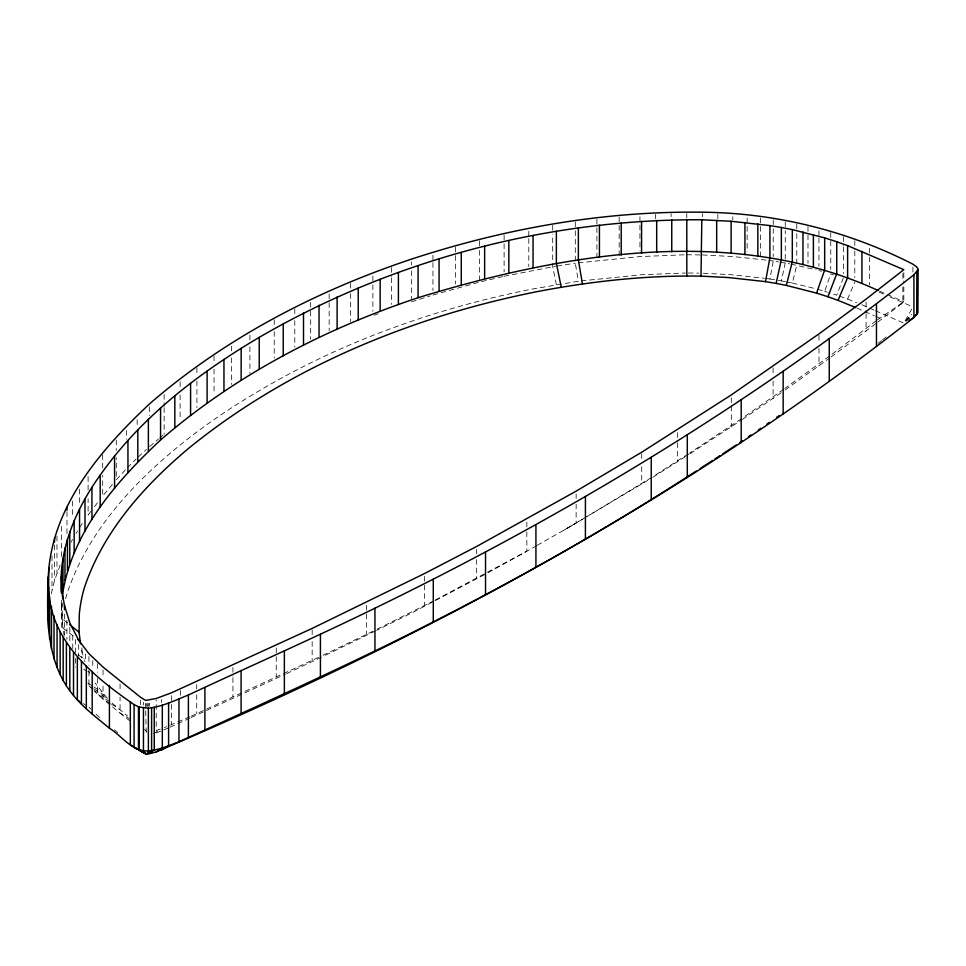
<?xml version="1.0" encoding="UTF-8"?>
<svg xmlns="http://www.w3.org/2000/svg" width="966" height="966" viewBox="0 0 966 966"><rect width="100%" height="100%" fill="white"/><g stroke="black" fill="none" stroke-linecap="round" stroke-linejoin="round"><path stroke-width="0.72" stroke-dasharray="4.83 3.62" d="M64.203 636.051L61.619 618.288L61.619 604.462M61.534 627.332L61.836 621.355A404.597 233.591 0 0 1 62.983 611.816M765.893 278.462L769.914 279.017L773.235 261.013L778.572 261.895M51.222 593.849L54.555 580.361L60.46 564.253M769.914 279.017L781.349 280.901L785.249 263.006L785.249 230.572M786.831 281.975L792.313 283.038L796.781 265.252L796.781 232.83M817.622 289.293L824.674 291.309L830.748 273.921L833.549 274.827M843.366 277.966L836.749 295.173L828.695 292.601M839.466 296.139L847.617 299.062L854.801 282.048M71.146 542.107L72.535 539.463M905.227 320.627L912.918 306.922M76.097 533.474L77.509 531.083M79.647 527.496L83.028 522.497M90.84 511.425L88.099 515.011L88.099 498.794M94.487 506.667L98.146 501.897M905.673 320.905L911.216 314.3M112.406 484.437L102.71 495.932L102.71 475.296M125.338 469.899L116.27 479.836L116.27 457.727M905.806 321.038L911.759 314.819M127.331 467.81L136.182 458.935M138.198 457.003L146.506 449.395M149.621 446.546L158.545 438.975M159.656 438.021L163.012 435.183M906.144 321.183L909.61 318.273M876.259 320.724L830.591 355.271M877.406 319.843L903.826 301.742L903.826 284.258M831.074 357.022L876.754 322.922M877.949 322.004L902.872 302.756L902.872 286.721M877.949 343.377L881.511 340.636M882.695 339.718L886.257 336.965M901.061 303.831L903.826 301.742L887.609 294.642M829.383 356.152L784.911 388.404M785.165 389.938L829.866 357.903M783.716 389.262L742.576 417.976M742.383 419.437L783.957 390.807M741.345 418.809L689.543 453.139M690.086 453.67L741.151 420.27M688.299 453.935L653.209 476.431M652.859 477.276L688.843 454.479M651.941 477.228L586.797 516.665M585.517 517.426L563.758 530.346L651.627 478.061M153.413 733.725L160.416 729.427M536.661 545.742L485.85 573.925M537.217 545.319L576.134 523.198L576.134 504.252M435.304 600.007L526.844 551.224L526.844 530.829M484.534 574.637L413.098 612.251L376.764 630.315M377.078 629.216L433.975 600.707M323.03 655.274L375.75 629.868M375.424 630.979L322.789 656.554M191.304 716.132L321.678 655.926M321.436 657.206L286.588 673.628M189.843 718.161L169.919 727.253M191.183 717.533L285.272 674.244M189.952 716.736L164.401 727.615M163.809 729.861L168.7 727.784M156.154 732.928L161.358 730.9M374.216 315.254L378.201 313.757M160.247 729.173L156.214 730.55L156.214 699.952M411.552 301.851L430.099 295.934M432.949 295.016L478.037 282.495M502.658 276.626L479.438 282.12L479.438 249.699M504.107 276.276L555.535 266.254M575.301 230.802L575.301 263.223L578.368 281.263L533.039 288.906A661.758 382.065 0 0 0 461.277 305.908A652.799 376.885 0 0 0 398.403 325.904C343.413 345.393 290.585 370.739 241.15 401.735A762.754 440.375 0 0 0 190.58 436.765C138.078 477.373 89.186 528.366 67.451 592.339A404.597 233.591 0 0 0 64.976 601.564M556.947 266.036L575.301 263.223M578.187 262.861L639.939 256.57L685.365 254.758M581.17 280.913L641.569 274.755L685.292 273.004M686.79 254.746L701.002 254.939M688.299 273.004L698.804 273.149M702.415 254.952L732.832 256.533L767.62 260.24M703.296 273.245L731.117 274.706L764.553 278.28M769.021 260.434L773.235 261.013M779.912 262.124L789.572 263.851M791.009 264.129L816.198 269.864M781.349 280.901L785.455 281.71M792.313 283.038L816.222 288.894M146.228 732.602L145.709 710.626M818.939 270.552L821.559 271.301M824.674 291.309L827.355 292.167M847.617 299.062L856.721 302.708M879.495 291.104L886.257 294.05M879.084 292.13L884.494 294.497M889.915 296.864L911.566 306.331M861.926 304.785L874.097 310.11M875.45 310.702L903.826 323.115M857.023 308.154L863.689 311.076M865.017 311.656L874.363 315.737M875.691 316.329L879.7 318.068M130.374 719.235L120.062 713.137L110.981 705.675M110.269 703.441L103.036 699.143L94.62 691.511M111.464 704.166L117.49 707.74L127.548 716.011M109.726 701.57L97.409 694.168L97.409 678.132M94.028 690.509L107.878 698.937L95.03 682.986M88.944 671.177L88.944 685.751L92.519 687.961M93.702 688.698L104.413 695.315M83.148 703.526L86.626 705.687M87.809 683.119L92.676 686.198M93.895 686.959L101.189 691.571M83.583 669.148L87.181 671.636M78.367 654.924L84.102 659.09L85.02 661.734M73.09 635.882L62.657 627.852L62.657 603.086M144.357 729.511L146.603 731.286M130.35 721.276L120.062 713.137L120.062 697.102M67.439 622.901L61.619 618.288L61.619 603.714M109.846 704.745L103.036 699.143L103.036 683.119M114.386 729.849L117.792 732.639M112.189 703.055L117.49 707.74M99.655 717.533L94.62 712.884M88.944 685.751L92.772 689.736M88.944 707.124L90.852 709.116M88.498 670.778L89.584 673.278M81.772 650.347L84.102 659.09M556.368 284.62L552.709 266.676L552.709 234.255M912.918 267.123L912.918 273.028M903.826 272.593L903.826 282.796M902.872 273.607L902.872 279.44M869.617 248.19L869.617 255.555M869.617 257.028L869.617 285.03M866.079 302.032L866.079 312.235M866.079 313.696L866.079 331.181M854.801 240.776L854.801 249.626M854.801 251.1L854.801 277.628M843.366 236.694L843.366 245.533M843.366 247.018L843.366 273.547M830.748 232.661L830.748 269.502M818.939 230.765L818.939 236.658M818.939 238.131L818.939 266.133M818.999 335.323L818.999 342.616M818.999 348.436L818.999 365.921M807.987 226.503L807.987 263.356M796.781 223.979L796.781 231.345M785.249 221.733L785.249 229.099M773.235 219.741L773.235 227.119M773.235 228.592L773.235 256.594M773.09 367.925L773.09 375.206M773.09 381.039L773.09 398.523M760.592 218.014L760.592 259.274M747.141 217.99L747.141 251.885M732.832 216.734L732.832 219.68M731.322 397.823L731.322 426.972M717.847 214.295L717.847 218.727M702.415 213.679L702.415 216.638M686.79 213.474L686.79 217.893M677.589 432.623L677.589 441.365M677.589 442.814L677.589 461.76M671.141 213.703L671.141 216.65M655.528 214.331L655.528 218.751M641.726 453.658L641.726 459.49M641.726 466.771L641.726 484.268M639.939 216.77L639.939 250.677M619.17 217L619.17 258.272M596.916 219.258L596.916 260.53M576.134 494.049L576.134 498.42M575.301 221.951L575.301 229.328M552.709 225.416L552.709 232.782M528.8 231.272L528.8 237.165M528.8 238.638L528.8 266.64M526.844 522.075L526.844 529.368M504.107 235.004L504.107 242.381M504.107 243.855L504.107 271.857M479.438 240.848L479.438 248.226M476.661 549.376L476.661 553.747M476.661 559.58L476.661 578.513M455.602 247.139L455.602 283.992M432.949 255.229L432.949 261.122M432.949 262.595L432.949 290.597M424.629 576.412L424.629 583.706M424.629 585.154L424.629 605.561M411.552 262.052L411.552 264.998M411.552 270.903L411.552 298.905M391.484 267.546L391.484 276.385M391.484 277.858L391.484 304.387M372.888 275.95L372.888 283.316M372.888 284.789L372.888 311.318M366.5 605.332L366.5 612.613M366.5 614.074L366.5 634.469M350.658 283.316L350.658 292.155M350.658 293.628L350.658 321.63M329.165 293.857L329.165 301.235M329.165 302.708L329.165 330.71M312.163 629.88L312.163 635.713M312.163 641.533L312.163 660.478M310.678 302.37L310.678 309.748M310.678 311.221L310.678 339.223M294.787 308.83L294.787 314.723M294.787 320.627L294.787 347.156M276.252 647.908L276.252 655.19M276.252 656.651L276.252 677.045M274.223 319.758L274.223 325.651M274.223 331.543L274.223 358.084M249.916 334.997L249.916 340.889M249.916 346.794L249.916 373.323M232.927 667.482L232.927 676.224M232.927 677.673L232.927 696.619M231.526 346.118L231.526 352.022M231.526 357.915L231.526 384.444M214.041 355.935L214.041 363.301M214.041 369.205L214.041 394.261M196.919 367.792L196.919 375.158M196.919 381.051L196.919 407.58M196.714 684.532L196.714 688.903M196.714 694.735L196.714 713.681M180.485 690.424L180.485 696.257M180.111 381.739L180.111 389.117M180.111 395.009L180.111 420.065M171.417 695.737L171.417 703.031M171.417 704.48L171.417 724.886M164.123 394.442L164.123 406.227M164.123 407.7L164.123 434.241M161.588 699.577L161.588 702.487M149.621 406.746L149.621 415.585M149.573 703.188L149.573 706.098M148.474 703.381L148.474 706.291M147.46 703.49L147.46 706.4M146.228 703.453L146.228 706.363M145.709 703.333L145.709 709.165M143.439 702.197L143.439 705.108M140.65 700.278L140.65 704.649M137.16 419.63L137.16 426.996M126.353 430.474L126.353 439.325M120.062 683.988L120.062 691.282M116.27 440.049L116.27 450.361M103.036 670.006L103.036 677.287M102.71 454.66L102.71 467.93M97.409 663.557L97.409 672.3M92.772 660.599L92.772 667.88M88.944 656.602L88.944 665.345M88.099 476.685L88.099 489.943M85.37 653.897L85.37 661.179M81.905 647.86L81.905 658.063M79.647 489.17L79.647 505.387M78.669 644.551L78.669 656.216M75.614 639.492L75.614 652.605M75.614 658.438L75.614 667.18M72.764 635.483L72.764 648.597M72.535 501.137L72.535 517.353M69.842 627.32L69.842 643.344M66.98 511.726L66.98 533.836M66.908 620.365L66.908 639.311M64.468 614.098L64.468 634.505M61.462 526.373L61.462 558.795M61.389 600.212L61.389 608.954M56.97 536.166L56.97 573.019M54.555 544.993L54.555 580.361M51.995 555.981L51.995 589.876"/><path stroke-width="1.45" d="M80.54 643.839L79.067 632.15L79.272 614.726A387.68 223.822 0 0 1 84.646 586.917C103.519 530.998 144.526 485.27 189.107 447.946C254.046 395.203 328.971 355.416 407.64 327.341A635.483 366.887 0 0 1 468.848 307.864A644.117 371.874 0 0 1 538.678 291.321C592.11 281.203 646.568 275.201 701.002 276.131L701.811 219.765C547.553 218.968 392.655 259.794 259.238 337.351C198.61 373.214 141.084 417.046 100.186 475.163C75.698 509.203 58.02 550.209 61.389 592.919M48.3 576.835C51.198 506.788 100.935 449.492 149.621 403.8C225.561 337.895 316.474 290.802 411.552 259.105C505.194 228.399 603.714 210.842 702.415 212.206C775.529 212.906 847.81 230.874 912.918 264.177L916.722 266.894L917.7 268.753L917.591 313.008L913.921 317.524C747.442 448.381 565.267 558.457 374.953 650.927C310.11 682.225 244.555 712.063 178.964 741.743C169.062 745.535 159.064 749.954 148.39 750.908C132.076 751.995 121.837 735.79 109.412 728.219C96.974 717.883 83.788 708.09 73.513 695.46C45.873 662.833 46.585 617.02 48.3 576.835L48.542 629.264M48.3 619.58L48.759 567.561M917.591 313.008L917.7 268.753M62.331 595.901C71.23 532.966 115.763 481.962 160.561 440.001C235.233 375.206 324.612 328.875 418.085 297.709C564.518 252.995 733.423 223.955 878.142 290.512M701.002 276.131L728.847 277.58L765.495 281.637L769.914 257.644L769.914 225.585L731.117 221.274L701.811 219.765M765.495 281.637L776.145 283.4L781.349 259.528L781.349 227.469L769.914 225.585M776.145 283.4L786.348 285.393L792.313 261.665L792.313 229.606L781.349 227.469M48.542 586.519C49.278 640.82 93.436 676.405 134.081 704.6L134.081 747.346L146.228 753.975L147.46 753.999L148.39 750.908L148.39 708.163C162.469 706.665 175.438 700.241 188.406 694.989C250.52 665.924 313.346 638.357 374.953 608.182C565.267 515.711 747.442 405.635 913.921 274.779L917.591 270.263M786.348 285.393L816.572 293.109L824.674 269.937L824.674 237.877L792.313 229.606M816.572 293.109L827.922 296.743L836.749 273.801L836.749 241.742L824.674 237.877M827.922 296.743L838.053 300.366L847.617 277.689L847.617 245.63L836.749 241.742M147.46 753.999L151.614 750.558L151.614 707.812M148.474 753.891L154.27 750.087L154.27 707.341M776.712 417.324L779.127 415.609M736.237 444.988L722.58 454.008M739.92 442.488L742.383 440.81M748.517 436.632L750.98 434.954M758.346 429.93L760.81 428.264M766.944 424.074L769.407 422.408M914.548 315.93L916.939 314.336L916.939 271.591M149.573 753.697L156.214 751.922L162.312 747.938L162.312 705.192M696.341 470.997C525.685 581.423 342.833 672.058 156.214 751.922M700.084 468.57L712.582 460.48M715.082 458.862L720.081 455.626M161.588 750.087L168.591 745.788L168.591 703.043M909.006 320.458L913.921 317.524L913.921 274.779M134.081 704.6L139.176 707.052L148.39 708.163M847.617 245.63L903.826 269.683L866.079 299.122L818.999 333.862L731.322 394.913L641.726 452.209L576.134 491.139L476.661 546.454L424.629 573.502L312.163 628.419L171.417 692.827L156.214 698.49L145.709 700.422L140.65 697.367L103.036 667.083L88.944 653.692L78.669 640.18L69.842 622.949L64.468 605.356L62.657 595.793L61.389 576.895M838.053 300.366L855.683 307.574M143.439 752.719L130.338 744.774L130.338 702.028M79.671 701.376L77.352 699.939L77.352 657.194M77.727 639.456L80.045 641.243M138.355 748.988L140.65 750.799M69.757 624.76L79.067 632.15M146.228 753.975L143.451 750.775L143.451 708.03M561.246 287.18L556.368 263.247L556.368 231.2M582.45 283.932L578.368 259.89L578.368 227.831M686.814 275.938L686.79 219.56M876.476 303.71L876.476 346.456M861.926 251.353L861.926 283.412M829.239 338.583L829.239 381.329M813.396 234.666L813.396 266.713M802.975 232.009L802.975 264.068M783.16 371.294L783.16 414.04M757.839 223.919L757.839 255.978M744.919 222.482L744.919 254.541M741.2 399.864L741.2 442.609M731.117 221.274L731.117 253.334M716.675 220.357L716.675 252.416M687.297 434.772L687.297 477.518M671.756 219.777L671.756 251.836M656.687 220.381L656.687 252.44M651.241 457.401L651.241 500.147M641.569 221.323L641.569 253.382M621.223 222.989L621.223 255.048M599.439 225.199L599.439 257.258M585.42 496.464L585.42 539.209M535.925 524.61L535.925 567.356M533.039 235.475L533.039 267.534M508.84 240.582L508.84 272.641M485.524 552.021L485.524 594.766M484.642 246.318L484.642 278.377M461.277 252.476L461.277 284.535M439.071 258.96L439.071 291.02M433.287 579.165L433.287 621.911M418.085 265.65L418.085 297.709M398.403 272.484L398.403 304.544M380.157 279.283L380.157 311.342M374.953 608.182L374.953 650.927M358.229 288.001L358.229 320.06M337.11 296.912L337.11 328.971M320.422 634.288L320.422 677.021M319.046 305.244L319.046 337.303M303.505 312.996L303.505 345.055M284.366 650.915L284.366 693.66M283.243 323.755L283.243 355.814M259.238 337.351L259.238 369.41M241.15 348.303L241.15 380.363M241.089 670.464L241.089 713.21M223.955 359.4L223.955 391.459M207.11 371.053L207.11 403.112M204.901 687.514L204.901 730.26M190.58 383.333L190.58 415.392M188.406 694.989L188.406 737.734M178.964 698.998L178.964 741.743M174.834 395.843L174.834 427.902M160.561 407.942L160.561 440.001M148.378 419.111L148.378 451.17M139.176 707.052L139.176 749.797L145.709 753.854L138.464 749.544L138.464 706.798M137.812 429.701L137.812 461.76M127.947 440.508L127.947 472.567M114.58 456.375L114.58 488.434M109.412 685.474L109.412 728.219M100.186 475.163L100.186 507.222M92.193 671.322L92.193 714.067M91.939 487.347L91.939 519.406M86.324 666.129L86.324 708.875M84.996 499.036L84.996 531.095M81.434 661.468L81.434 704.214M79.55 509.384L79.55 541.443M74.153 520.843L74.153 552.902M73.513 652.714L73.513 695.46M69.769 531.831L69.769 563.89M69.806 647.836L69.806 690.581M67.451 538.907L67.451 570.966M66.98 507.295L66.98 510.241M66.388 642.801L66.388 685.546M64.976 548.133L64.976 580.192M64.468 605.356L64.468 609.727M63.164 637.451L63.164 680.197M62.983 558.384L62.983 590.443M62.657 595.793L62.657 598.715M61.836 567.923L61.836 592.701M61.619 586.229L61.619 592.061M60.146 631.667L60.146 674.413M57.066 624.616L57.066 667.361M54.555 537.615L54.555 542.047M54.024 615.861L54.024 658.607M51.488 606.346L51.488 649.092M49.604 596.445L49.604 639.19"/></g></svg>
